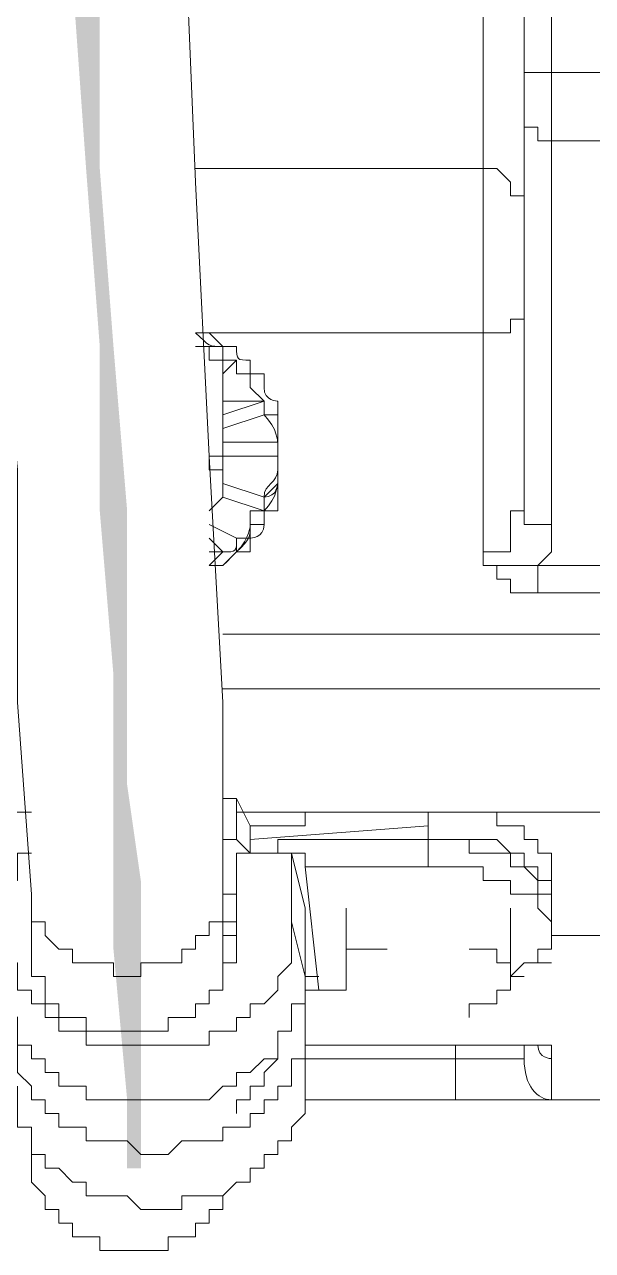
# Model space of a CAD drawing. Header units: millimetres. Extents: x 25083 to 52777, y 24772 to 45779.
# Drawn here: x 49550.39 to 49565.8, y 35923.58 to 35956.82 of the extents above; entities that cross this region are included whole.
import ezdxf

# ---------------------------------------------------------------- set-up
doc = ezdxf.new("R2010")
doc.units = ezdxf.units.MM

# ---------------------------------------------------------------- blocks, each defined once
blk = doc.blocks.new('zw$D2F4')
h = blk.add_hatch(color=7)
edge = h.paths.add_edge_path(flags=0)
edge.add_spline(control_points=[(661.019, 102.124), (661.019, 102.124), (661.019, 94.325), (661.019, 94.325), (661.019, 94.325), (661.39, 91.726), (661.39, 91.726), (661.39, 91.726), (661.762, 91.726), (661.762, 91.726), (661.762, 91.726), (661.762, 102.124), (661.762, 102.124), (661.762, 102.124), (661.019, 102.124), (661.019, 102.124), (661.019, 102.124), (661.019, 102.124), (661.019, 102.124)], knot_values=[0, 0, 0, 0, 1, 1, 1, 2, 2, 2, 3, 3, 3, 4, 4, 4, 5, 5, 5, 6, 6, 6, 6], degree=3, periodic=0)
edge = h.paths.add_edge_path(flags=0)
edge.add_spline(control_points=[(661.762, 80.956), (661.762, 80.956), (661.762, 77.614), (661.762, 77.614), (661.762, 77.614), (662.133, 72.415), (662.133, 72.415), (662.133, 72.415), (662.504, 67.587), (662.504, 67.587), (662.504, 67.587), (662.504, 63.131), (662.504, 63.131), (662.504, 63.131), (662.876, 58.675), (662.876, 58.675), (662.876, 58.675), (662.876, 53.104), (662.876, 53.104), (662.876, 53.104), (663.619, 53.104), (663.619, 53.104), (663.619, 53.104), (663.247, 55.704), (663.247, 55.704), (663.247, 55.704), (663.247, 63.131), (663.247, 63.131), (663.247, 63.131), (662.876, 67.587), (662.876, 67.587), (662.876, 67.587), (662.504, 72.415), (662.504, 72.415), (662.504, 72.415), (662.504, 77.614), (662.504, 77.614), (662.504, 77.614), (662.133, 80.585), (662.133, 80.585), (662.133, 80.585), (662.133, 80.956), (662.133, 80.956), (662.133, 80.956), (661.762, 80.956), (661.762, 80.956), (661.762, 80.956), (661.762, 80.956), (661.762, 80.956)], knot_values=[0, 0, 0, 0, 1, 1, 1, 2, 2, 2, 3, 3, 3, 4, 4, 4, 5, 5, 5, 6, 6, 6, 7, 7, 7, 8, 8, 8, 9, 9, 9, 10, 10, 10, 11, 11, 11, 12, 12, 12, 13, 13, 13, 14, 14, 14, 15, 15, 15, 16, 16, 16, 16], degree=3, periodic=0)
h = blk.add_hatch(color=7)
h.dxf.hatch_style = 2
h.paths.add_polyline_path([(662.876, 53.104), (662.876, 51.248), (663.619, 51.248), (663.619, 53.104)])
h = blk.add_hatch(color=7)
h.dxf.hatch_style = 2
h.paths.add_polyline_path([(662.876, 51.248), (663.247, 47.163), (663.619, 47.163), (663.619, 51.248)])
h = blk.add_hatch(color=7)
h.dxf.hatch_style = 2
h.paths.add_polyline_path([(663.247, 47.163), (663.247, 45.306), (663.619, 45.306), (663.619, 47.163)])
at = {"color": 7, "lineweight": 5}
for points in [[(665.847, 53.104), (665.847, 57.932), (665.475, 64.616), (665.104, 72.044), (664.733, 80.956), (664.361, 91.354), (663.99, 102.124)], [(672.903, 86.898), (672.903, 61.646)], [(674.017, 86.155), (674.017, 63.131)], [(674.759, 85.413), (674.759, 62.76)], [(674.759, 75.015), (674.017, 75.015), (674.017, 75.386), (674.017, 75.757)], [(674.759, 75.015), (677.73, 75.015)], [(674.759, 73.158), (674.388, 73.158), (674.388, 73.529), (674.017, 73.529), (674.017, 73.9)], [(677.73, 73.158), (674.759, 73.158)], [(665.104, 72.415), (672.903, 72.415)], [(674.017, 71.672), (673.645, 71.672), (673.645, 72.044), (673.274, 72.415), (672.903, 72.415)], [(659.534, 72.044), (660.276, 64.245), (660.276, 57.932), (660.648, 52.733)], [(674.017, 68.701), (674.017, 68.33), (673.645, 68.33), (673.645, 67.959), (672.903, 67.959)], [(672.903, 67.959), (665.475, 67.959)], [(665.104, 67.587), (665.847, 67.587), (665.847, 67.216)], [(665.104, 67.587), (665.475, 67.587), (665.475, 67.216), (665.847, 67.216), (665.847, 66.102)], [(665.847, 66.845), (666.218, 67.216)], [(665.847, 63.502), (665.847, 67.216)], [(666.218, 67.216), (666.218, 66.845), (666.589, 66.845), (666.589, 66.473), (666.961, 66.102)], [(666.961, 66.473), (666.961, 66.845), (666.589, 66.845), (666.589, 67.216)], [(665.847, 66.102), (665.847, 64.616), (665.475, 64.616), (665.475, 64.245)], [(666.961, 66.102), (665.847, 65.731)], [(666.961, 66.102), (665.847, 66.102)], [(667.332, 64.988), (667.332, 66.102)], [(665.847, 65.359), (666.961, 65.731)], [(665.847, 64.988), (667.332, 64.988)], [(665.847, 64.616), (667.332, 64.616)], [(667.332, 64.616), (665.847, 64.616)], [(667.332, 63.502), (667.332, 64.616)], [(666.961, 63.502), (665.847, 63.874)], [(665.475, 63.131), (665.847, 63.502)], [(665.847, 63.502), (666.961, 63.131)], [(666.961, 63.131), (665.847, 63.502)], [(666.961, 63.131), (666.589, 63.131), (666.589, 62.388), (666.218, 62.388)], [(674.017, 63.131), (673.645, 63.131), (673.645, 62.017), (673.274, 62.017), (672.903, 62.017), (672.903, 61.646)], [(674.017, 63.131), (674.017, 62.76), (674.759, 62.76)], [(666.218, 62.388), (665.475, 62.76)], [(666.961, 62.76), (666.589, 62.76)], [(666.961, 62.76), (666.589, 62.76)], [(674.759, 62.76), (674.759, 62.017), (674.388, 61.646)], [(665.847, 62.017), (665.475, 62.388)], [(666.218, 62.017), (666.218, 62.388)], [(665.475, 62.017), (665.847, 62.017)], [(672.903, 61.646), (674.388, 61.646)], [(672.903, 61.646), (673.274, 61.646), (673.274, 61.274), (673.645, 61.274), (673.645, 60.903), (674.017, 60.903), (674.388, 60.903)], [(674.388, 61.646), (678.102, 61.646)], [(674.388, 61.646), (674.388, 60.903)], [(678.102, 60.903), (674.388, 60.903)], [(686.271, 59.789), (665.847, 59.789)], [(686.271, 58.303), (665.847, 58.303)], [(665.847, 55.332), (666.218, 55.332)], [(666.218, 55.332), (666.589, 54.59)], [(666.218, 55.332), (666.218, 54.218)], [(660.648, 54.961), (648.393, 54.961)], [(666.218, 54.961), (686.271, 54.961)], [(668.075, 54.961), (671.417, 54.961)], [(668.075, 54.59), (668.075, 54.961)], [(671.417, 54.961), (671.417, 54.59)], [(674.759, 53.476), (674.759, 53.847), (674.388, 53.847), (674.388, 54.218), (674.017, 54.218), (674.017, 54.59), (673.645, 54.59), (673.274, 54.59), (673.274, 54.961), (671.417, 54.961)], [(671.417, 54.59), (666.589, 54.218)], [(666.589, 54.59), (668.075, 54.59)], [(666.589, 54.59), (666.589, 54.218)], [(674.759, 52.733), (674.759, 53.104), (674.388, 53.104), (674.388, 53.476), (674.017, 53.476), (674.017, 53.847), (673.645, 53.847), (673.274, 54.218), (671.417, 54.218), (671.417, 54.59)], [(666.218, 54.218), (665.847, 54.218)], [(666.218, 54.218), (666.589, 53.847)], [(666.589, 54.218), (666.589, 53.847)], [(666.961, 53.847), (667.332, 53.847), (667.332, 54.218)], [(667.332, 54.218), (671.417, 54.218)], [(671.417, 54.218), (671.417, 53.476)], [(674.759, 52.733), (674.388, 52.733), (674.388, 53.104), (674.017, 53.476), (673.645, 53.476), (673.645, 53.847), (673.274, 53.847), (672.531, 53.847), (672.531, 54.218), (671.417, 54.218)], [(659.905, 51.619), (659.905, 53.104), (660.276, 53.104), (660.276, 53.847), (660.648, 53.847)], [(666.218, 53.847), (667.703, 53.847)], [(666.218, 51.99), (666.218, 53.847)], [(668.075, 53.847), (667.332, 53.847)], [(667.703, 53.847), (668.075, 52.362)], [(667.703, 53.847), (667.703, 51.99)], [(668.075, 53.476), (668.075, 53.847)], [(671.417, 53.476), (668.075, 53.476)], [(668.075, 53.476), (668.446, 50.133)], [(674.759, 51.619), (674.759, 51.99), (674.388, 52.362), (674.388, 52.733), (673.645, 52.733), (673.645, 53.104), (672.903, 53.104), (672.903, 53.476), (671.417, 53.476)], [(674.759, 53.476), (674.759, 52.733)], [(665.847, 53.104), (665.847, 51.99), (665.475, 51.99), (665.475, 51.619), (665.104, 51.619), (665.104, 51.248), (664.733, 51.248), (664.733, 50.876), (663.619, 50.876), (663.619, 50.505), (663.247, 50.505)], [(665.847, 52.362), (665.847, 53.104)], [(660.648, 52.733), (660.648, 51.619)], [(663.247, 50.505), (662.876, 50.505), (662.876, 50.876), (661.762, 50.876), (661.762, 51.248), (661.39, 51.248), (661.019, 51.619), (661.019, 51.99), (660.648, 51.99), (660.648, 52.733)], [(666.218, 52.733), (665.847, 52.733)], [(665.847, 51.248), (665.847, 52.362)], [(668.075, 52.362), (668.075, 50.505)], [(669.189, 52.362), (669.189, 50.133)], [(673.645, 50.133), (673.645, 52.362)], [(674.759, 52.362), (674.759, 51.619)], [(667.703, 51.99), (667.703, 50.876), (667.332, 50.505), (667.332, 50.133), (666.961, 49.762), (666.589, 49.762), (666.589, 49.391), (666.218, 49.391), (666.218, 49.019), (665.847, 49.019), (665.475, 49.019), (665.475, 48.648), (662.133, 48.648), (662.133, 49.019), (661.39, 49.019), (661.39, 49.391), (661.019, 49.391), (661.019, 49.762), (660.648, 49.762), (660.648, 50.133), (660.276, 50.133), (660.276, 50.876), (659.905, 50.876), (659.905, 51.619)], [(665.847, 51.99), (666.218, 51.99)], [(666.218, 51.248), (666.218, 51.99)], [(667.703, 51.99), (668.075, 50.505)], [(660.648, 51.248), (660.648, 51.619)], [(666.218, 51.619), (665.847, 51.619)], [(673.645, 50.505), (674.017, 50.876), (674.388, 50.876), (674.388, 51.248), (674.759, 51.248), (674.759, 51.619)], [(678.102, 51.619), (674.759, 51.619)], [(663.247, 49.019), (662.133, 49.019), (662.133, 49.391), (661.39, 49.391), (661.39, 49.762), (661.019, 49.762), (661.019, 50.505), (660.648, 50.505), (660.648, 51.248)], [(665.847, 50.876), (665.847, 51.248)], [(665.847, 51.248), (665.847, 50.505)], [(665.847, 50.876), (666.218, 50.876), (666.218, 51.248)], [(668.075, 49.762), (668.075, 51.248)], [(668.075, 51.248), (668.075, 49.391)], [(670.303, 51.248), (669.189, 51.248)], [(673.645, 50.505), (673.645, 50.876), (673.274, 50.876), (673.274, 51.248), (672.903, 51.248), (672.531, 51.248)], [(674.388, 50.876), (674.759, 50.876)], [(665.847, 50.505), (665.847, 50.133), (665.475, 50.133), (665.475, 49.762), (665.104, 49.762), (665.104, 49.391), (664.733, 49.391), (664.361, 49.391), (664.361, 49.019), (663.247, 49.019)], [(668.075, 50.505), (668.075, 49.762), (667.703, 49.762), (667.703, 49.019), (667.332, 49.019), (667.332, 48.277), (666.961, 48.277), (666.589, 47.905), (666.218, 47.905), (666.218, 47.534), (665.847, 47.534)], [(668.446, 50.505), (668.075, 50.505)], [(674.017, 50.505), (673.645, 50.505), (673.645, 50.133)], [(665.847, 47.534), (665.475, 47.163), (662.133, 47.163), (662.133, 47.534), (661.39, 47.534), (661.39, 47.905), (661.019, 47.905), (661.019, 48.277), (660.648, 48.277), (660.648, 48.648), (660.276, 48.648), (660.276, 49.391), (659.905, 49.762), (659.905, 50.133)], [(668.075, 50.133), (668.446, 50.133)], [(669.189, 50.133), (668.446, 50.133)], [(672.531, 49.391), (672.531, 49.762), (673.274, 49.762), (673.274, 50.133), (673.645, 50.133)], [(668.075, 49.762), (668.075, 47.905)], [(668.075, 49.391), (668.075, 48.277), (667.703, 48.277), (667.703, 47.534), (667.332, 47.534), (667.332, 47.163), (666.961, 47.163), (666.961, 46.791), (666.589, 46.791), (666.589, 46.42), (666.218, 46.42), (665.847, 46.42), (665.847, 46.049), (664.733, 46.049), (664.361, 45.677), (663.619, 45.677), (663.247, 46.049), (662.133, 46.049), (662.133, 46.42), (661.39, 46.42), (661.39, 46.791), (661.019, 46.791), (661.019, 47.163)], [(668.075, 47.905), (668.075, 49.391)], [(660.648, 47.163), (660.648, 47.534), (660.276, 47.905), (660.276, 48.648), (659.905, 48.648), (659.905, 49.019)], [(667.332, 48.648), (667.332, 48.277), (666.961, 47.905), (666.961, 47.534), (666.589, 47.534), (666.589, 47.163), (666.218, 47.163), (666.218, 46.791)], [(672.16, 48.648), (668.075, 48.648)], [(672.16, 48.648), (668.075, 48.648)], [(672.16, 48.648), (674.388, 48.648)], [(672.16, 47.163), (672.16, 48.648)], [(674.388, 48.648), (672.16, 48.648)], [(674.017, 48.648), (674.017, 48.277)], [(674.759, 48.277), (674.759, 48.648), (674.388, 48.648)], [(668.075, 48.277), (672.16, 48.277)], [(674.017, 48.277), (672.16, 48.277)], [(674.759, 48.277), (674.759, 47.163)], [(668.075, 47.905), (668.075, 46.791), (667.703, 46.42), (667.703, 46.049), (667.332, 46.049), (667.332, 45.677), (666.961, 45.677), (666.961, 45.306), (666.589, 45.306), (666.589, 44.934), (666.218, 44.934), (665.847, 44.563), (664.733, 44.563), (664.733, 44.192), (663.619, 44.192), (663.247, 44.563), (662.133, 44.563), (662.133, 44.934), (661.762, 44.934), (661.39, 45.306), (661.019, 45.306), (661.019, 45.677)], [(661.019, 45.677), (660.648, 45.677), (660.648, 46.42), (660.276, 46.42), (660.276, 47.534)], [(684.786, 47.163), (668.075, 47.163)], [(668.075, 47.163), (672.16, 47.163)], [(672.16, 47.163), (674.759, 47.163)], [(660.648, 46.049), (660.648, 45.306)], [(663.247, 43.078), (662.504, 43.078), (662.504, 43.449), (661.762, 43.449), (661.762, 43.82), (661.39, 43.82), (661.39, 44.192), (661.019, 44.192), (661.019, 44.563), (660.648, 44.934), (660.648, 45.306)], [(665.847, 44.563), (665.847, 44.192), (665.475, 44.192), (665.475, 43.82), (665.104, 43.82), (665.104, 43.449), (664.733, 43.449), (664.361, 43.449), (664.361, 43.078), (663.247, 43.078)]]:
    blk.add_lwpolyline(points, dxfattribs=at)
for points in [[(665.475, 67.959), (665.104, 67.959), (665.104, 67.959), (665.104, 67.959)], [(665.847, 67.587), (665.475, 67.587), (665.475, 67.587), (665.104, 67.959)], [(665.847, 67.587), (665.847, 67.587), (665.475, 67.959), (665.475, 67.959)], [(666.218, 67.587), (666.218, 67.587), (665.847, 67.587), (665.847, 67.587)], [(666.589, 67.216), (666.218, 67.216), (666.218, 67.216), (666.218, 67.587)], [(666.218, 67.216), (666.218, 67.216), (666.218, 67.216), (665.847, 67.216)], [(667.332, 66.102), (667.332, 66.102), (666.961, 66.102), (666.961, 66.473)], [(666.961, 66.102), (666.961, 66.102), (666.961, 66.102), (666.961, 66.102)], [(666.961, 65.731), (666.961, 66.102), (666.961, 66.102), (666.961, 66.102)], [(666.961, 65.731), (666.961, 66.102), (666.961, 66.102), (666.961, 66.102)], [(666.961, 66.102), (666.961, 66.102), (666.961, 66.102), (666.961, 66.102)], [(666.961, 65.731), (666.961, 65.731), (666.961, 65.731), (666.961, 65.731)], [(667.332, 65.731), (666.961, 65.731), (666.961, 65.731), (666.961, 65.731)], [(666.961, 65.731), (666.961, 65.731), (666.961, 65.731), (666.961, 65.731)], [(667.332, 64.988), (667.332, 64.988), (667.332, 65.359), (666.961, 65.731)], [(667.332, 65.359), (667.332, 65.359), (667.332, 65.731), (667.332, 65.731)], [(667.332, 64.616), (667.332, 64.988), (667.332, 64.988), (667.332, 65.359)], [(667.332, 64.616), (667.332, 64.616), (667.332, 64.988), (667.332, 64.988)], [(667.332, 64.988), (667.332, 64.988), (667.332, 64.988), (667.332, 64.988)], [(667.332, 64.616), (667.332, 64.616), (667.332, 64.988), (667.332, 64.988)], [(667.332, 64.245), (667.332, 64.245), (667.332, 64.245), (667.332, 64.616)], [(667.332, 64.616), (667.332, 64.616), (667.332, 64.616), (667.332, 64.616)], [(667.332, 64.245), (667.332, 64.245), (667.332, 64.616), (667.332, 64.616)], [(667.332, 64.245), (667.332, 64.245), (667.332, 64.616), (667.332, 64.616)], [(665.847, 64.245), (665.847, 64.245), (665.475, 64.245), (665.475, 64.245)], [(666.961, 63.502), (666.961, 63.874), (667.332, 63.874), (667.332, 64.245)], [(667.332, 63.874), (667.332, 63.874), (667.332, 64.245), (667.332, 64.245)], [(667.332, 64.245), (667.332, 64.245), (667.332, 64.245), (667.332, 64.245)], [(667.332, 63.874), (667.332, 63.874), (667.332, 64.245), (667.332, 64.245)], [(667.332, 63.874), (667.332, 63.874), (667.332, 64.245), (667.332, 64.245)], [(667.332, 63.874), (667.332, 63.874), (667.332, 64.245), (667.332, 64.245)], [(667.332, 63.874), (667.332, 63.874), (667.332, 64.245), (667.332, 64.245)], [(667.332, 64.245), (667.332, 64.245), (667.332, 64.245), (667.332, 64.245)], [(667.332, 64.245), (667.332, 64.245), (667.332, 64.245), (667.332, 64.245)], [(667.332, 64.245), (667.332, 64.245), (667.332, 64.245), (667.332, 64.245)], [(667.332, 64.245), (667.332, 64.245), (667.332, 64.245), (667.332, 64.245)], [(666.961, 63.131), (667.332, 63.502), (667.332, 63.874), (667.332, 63.874)], [(666.961, 63.502), (666.961, 63.502), (667.332, 63.874), (667.332, 63.874)], [(666.961, 63.502), (667.332, 63.502), (667.332, 63.874), (667.332, 63.874)], [(667.332, 63.874), (667.332, 63.874), (667.332, 63.874), (667.332, 63.874)], [(667.332, 63.874), (667.332, 63.874), (667.332, 63.874), (667.332, 63.874)], [(667.332, 63.874), (667.332, 63.874), (667.332, 63.874), (667.332, 63.874)], [(666.961, 63.502), (666.961, 63.502), (666.961, 63.502), (666.961, 63.502)], [(666.961, 62.76), (666.961, 63.131), (666.961, 63.131), (666.961, 63.502)], [(666.961, 63.131), (666.961, 63.502), (666.961, 63.502), (666.961, 63.502)], [(666.961, 63.131), (666.961, 63.502), (666.961, 63.502), (666.961, 63.502)], [(666.961, 63.502), (666.961, 63.502), (666.961, 63.502), (666.961, 63.502)], [(666.961, 63.131), (666.961, 63.502), (666.961, 63.502), (666.961, 63.502)], [(666.961, 63.502), (666.961, 63.502), (666.961, 63.502), (666.961, 63.502)], [(666.961, 63.131), (666.961, 63.502), (666.961, 63.502), (666.961, 63.502)], [(667.332, 63.131), (667.332, 63.131), (667.332, 63.502), (667.332, 63.502)], [(667.332, 63.502), (667.332, 63.502), (667.332, 63.502), (667.332, 63.502)], [(666.961, 63.131), (666.961, 63.131), (666.961, 63.131), (666.961, 63.131)], [(666.961, 63.131), (666.961, 63.131), (666.961, 63.131), (666.961, 63.131)], [(666.961, 63.131), (666.961, 63.131), (666.961, 63.131), (666.961, 63.131)], [(666.961, 63.131), (666.961, 63.131), (666.961, 63.131), (667.332, 63.131)], [(666.961, 63.131), (666.961, 63.131), (666.961, 63.131), (666.961, 63.131)], [(666.961, 62.76), (666.961, 62.76), (666.961, 63.131), (666.961, 63.131)], [(666.961, 63.131), (666.961, 63.131), (666.961, 63.131), (666.961, 63.131)], [(666.961, 63.131), (666.961, 63.131), (666.961, 63.131), (666.961, 63.131)], [(666.961, 62.76), (666.961, 62.76), (666.961, 62.76), (666.961, 63.131)], [(666.961, 63.131), (666.961, 63.131), (666.961, 63.131), (666.961, 63.131)], [(666.218, 62.017), (666.589, 62.388), (666.589, 62.388), (666.589, 62.76)], [(666.218, 62.017), (666.589, 62.388), (666.589, 62.76), (666.589, 62.76)], [(666.589, 62.76), (666.589, 62.76), (666.589, 62.76), (666.961, 62.76)], [(666.589, 62.76), (666.589, 62.76), (666.589, 62.76), (666.589, 62.76)], [(666.589, 62.76), (666.589, 62.76), (666.589, 62.76), (666.589, 62.76)], [(666.589, 62.76), (666.589, 62.76), (666.589, 62.76), (666.589, 62.76)], [(666.589, 62.76), (666.589, 62.76), (666.961, 62.76), (666.961, 62.76)], [(666.589, 62.76), (666.589, 62.76), (666.589, 62.76), (666.961, 62.76)], [(666.589, 62.388), (666.589, 62.388), (666.961, 62.388), (666.961, 62.76)], [(666.961, 62.76), (666.961, 62.76), (666.961, 62.76), (666.961, 62.76)], [(666.961, 62.76), (666.961, 62.76), (666.961, 62.76), (666.961, 62.76)], [(666.961, 62.76), (666.961, 62.76), (666.961, 62.76), (666.961, 62.76)], [(665.847, 62.017), (666.218, 62.017), (666.218, 62.017), (666.218, 62.388)], [(666.218, 62.017), (666.218, 62.017), (666.218, 62.388), (666.218, 62.388)], [(666.589, 62.017), (666.589, 62.388), (666.589, 62.388), (666.589, 62.388)], [(665.475, 61.646), (665.475, 61.646), (665.847, 62.017), (665.847, 62.017)], [(665.847, 61.646), (665.847, 61.646), (666.218, 62.017), (666.218, 62.017)], [(665.847, 62.017), (665.847, 62.017), (665.847, 62.017), (665.847, 62.017)], [(665.847, 61.646), (665.847, 61.646), (666.218, 62.017), (666.218, 62.017)], [(665.847, 61.646), (666.218, 62.017), (666.218, 62.017), (666.218, 62.017)], [(666.218, 62.017), (666.218, 62.017), (666.218, 62.017), (666.589, 62.017)], [(666.218, 62.017), (666.218, 62.017), (666.218, 62.017), (666.218, 62.017)], [(666.218, 62.017), (666.218, 62.017), (666.218, 62.017), (666.218, 62.017)], [(666.218, 62.017), (666.218, 62.017), (666.218, 62.017), (666.218, 62.017)], [(666.218, 62.017), (666.218, 62.017), (666.218, 62.017), (666.218, 62.017)], [(666.218, 62.017), (666.218, 62.017), (666.218, 62.017), (666.218, 62.017)], [(666.218, 62.017), (666.218, 62.017), (666.218, 62.017), (666.218, 62.017)], [(666.218, 62.017), (666.218, 62.017), (666.218, 62.017), (666.218, 62.017)], [(666.218, 62.017), (666.218, 62.017), (666.218, 62.017), (666.218, 62.017)], [(665.475, 61.646), (665.847, 61.646), (665.847, 61.646), (665.847, 61.646)], [(665.475, 61.646), (665.475, 61.646), (665.847, 61.646), (665.847, 61.646)], [(665.475, 61.646), (665.475, 61.646), (665.475, 61.646), (665.475, 61.646)], [(665.475, 61.646), (665.475, 61.646), (665.847, 61.646), (665.847, 61.646)], [(665.475, 61.646), (665.847, 61.646), (665.847, 61.646), (665.847, 61.646)], [(665.475, 61.646), (665.475, 61.646), (665.475, 61.646), (665.475, 61.646)], [(665.847, 61.646), (665.847, 61.646), (665.847, 61.646), (665.847, 61.646)], [(671.417, 54.218), (671.417, 54.218), (671.417, 54.218), (671.417, 54.218)], [(671.417, 53.476), (671.417, 53.476), (671.417, 53.476), (671.417, 53.476)], [(674.759, 52.733), (674.759, 52.733), (674.759, 52.733), (674.759, 52.733)], [(674.759, 52.733), (674.759, 52.733), (674.759, 52.733), (674.759, 52.733)], [(674.759, 52.362), (674.759, 52.362), (674.759, 52.362), (674.759, 52.733)], [(666.218, 51.248), (666.218, 51.248), (666.218, 51.248), (666.218, 51.248)], [(674.017, 48.648), (674.388, 48.648), (674.388, 48.648), (674.388, 48.648)], [(674.388, 48.648), (674.388, 48.648), (674.388, 48.648), (674.388, 48.648)], [(674.388, 48.648), (674.388, 48.277), (674.759, 48.277), (674.759, 48.277)], [(674.017, 48.277), (674.017, 47.534), (674.388, 47.163), (674.759, 47.163)], [(665.847, 47.534), (665.847, 47.534), (665.847, 47.534), (665.847, 47.534)], [(660.648, 47.163), (660.648, 47.163), (660.648, 47.163), (661.019, 47.163)], [(666.218, 46.791), (666.218, 46.791), (666.218, 46.791), (666.218, 46.791)]]:
    blk.add_open_spline(points, degree=3, dxfattribs=at)

msp = doc.modelspace()

# ---------------------------------------------------------------- block references
msp.add_blockref('zw$D2F4', (48889.923, 35880.503))

doc.saveas('drawing.dxf')
